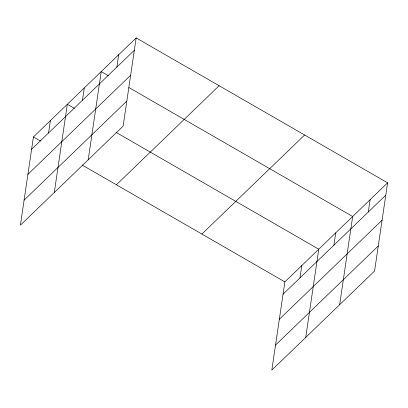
<?xml version="1.0" encoding="UTF-8"?>
<svg xmlns="http://www.w3.org/2000/svg" width="408" height="408" viewBox="0 0 408 408"><rect width="100%" height="100%" fill="white"/><g stroke="black" fill="none" stroke-linecap="round" stroke-linejoin="round"><path stroke-width="0.61" d="M136.16 37.903L33.425 136.966L20.4 225.175L123.134 126.113L136.16 37.903L387.6 182.825L374.575 271.034L271.84 370.097L284.866 281.887L387.6 182.825M48.557 132.957L50.378 120.62M54.305 192.484L67.33 104.275L74.378 108.339M82.457 100.266L84.283 87.929M88.204 159.793L101.23 71.584L108.283 75.648M116.877 67.08L118.697 54.743M299.992 277.879L301.813 265.542M305.74 337.406L318.765 249.196L116.137 132.406M333.897 245.188L335.718 232.851M339.645 304.715L352.67 216.505L128.892 87.526M368.312 212.002L370.132 199.665M31.605 149.303L134.339 50.24M27.907 174.338L130.642 75.276M24.098 200.134L126.832 101.077M116.402 184.788L219.137 85.731M201.889 234.065L304.623 135.002M283.04 294.224L385.779 195.162M279.342 319.26L382.082 220.203M275.538 345.056L378.272 245.999M33.425 136.966L40.474 141.025M82.232 165.097L284.866 281.887"/></g></svg>
